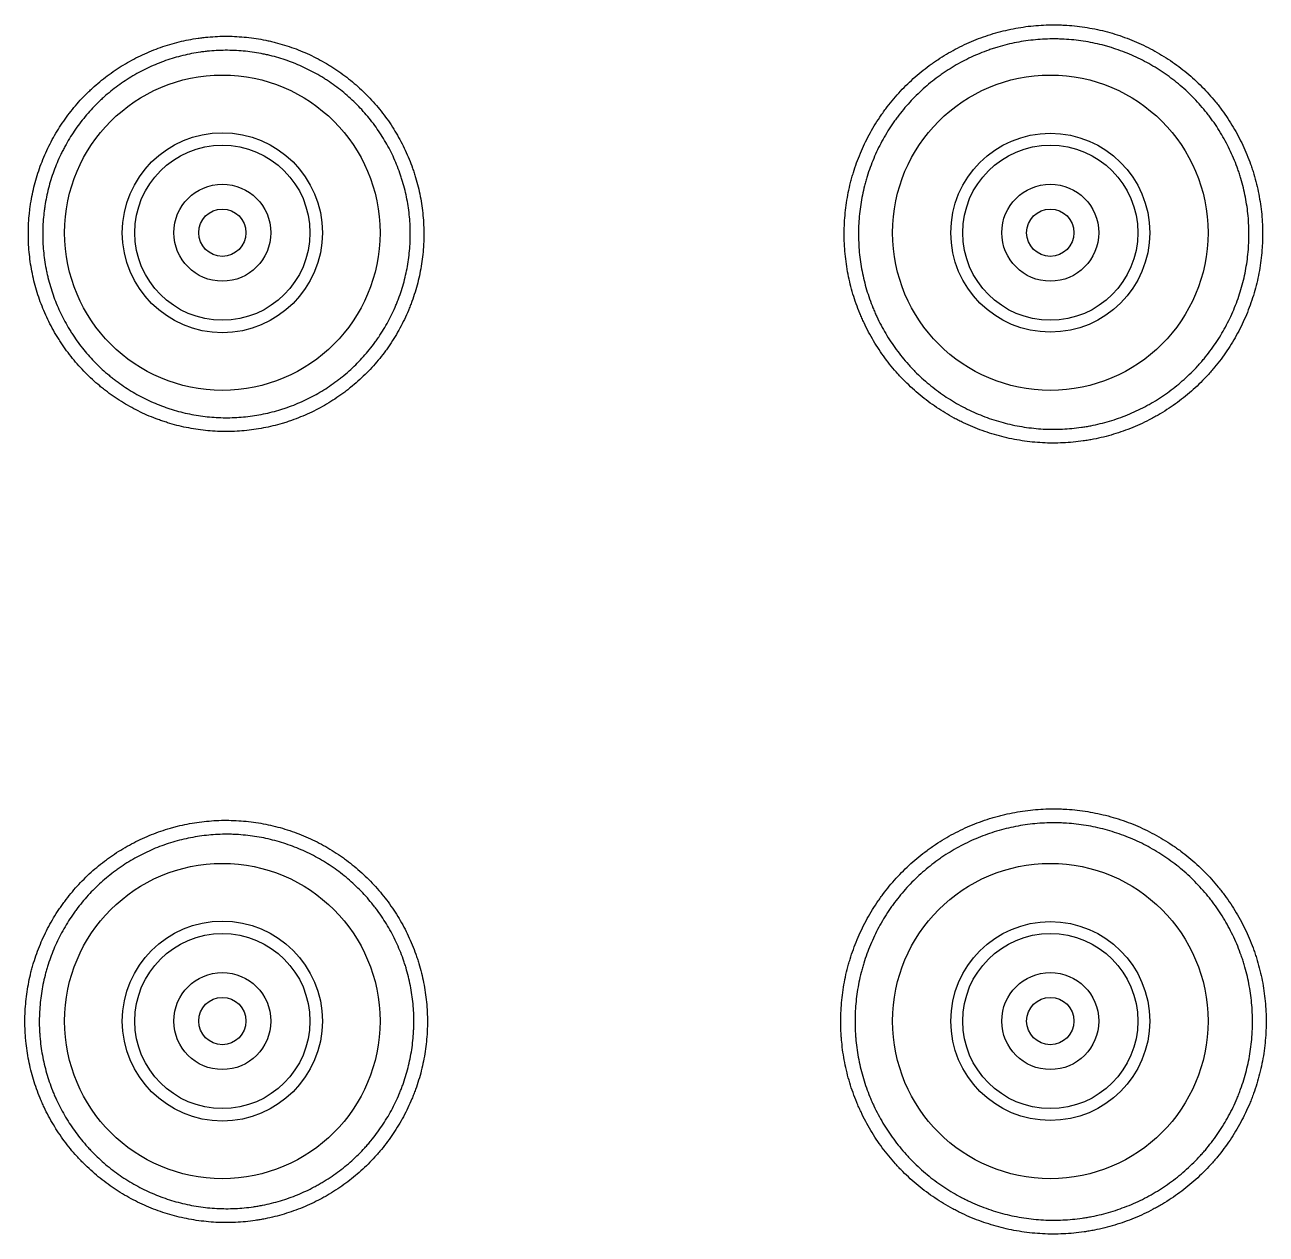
# Model space of a CAD drawing. Extents: x 60870 to 61464, y -29263 to -28843.
# Drawn here: x 60996.91 to 61028.39, y -29104.8 to -29074.12 of the extents above; entities that cross this region are included whole.
import ezdxf

# ---------------------------------------------------------------- set-up
doc = ezdxf.new("R2010")
doc.units = 0
doc.header["$LTSCALE"] = 7
doc.header["$MEASUREMENT"] = 0
doc.layers.add('08_ALL_FEATURES', color=7, linetype='CONTINUOUS')

msp = doc.modelspace()

# ---------------------------------------------------------------- linework, layer by layer
at = {"layer": '08_ALL_FEATURES', "color": 7, "linetype": 'Continuous'}
for centre, radius in [((61001.915, -29079.389), 4), ((61022.915, -29079.389), 4), ((61001.915, -29079.389), 2.537), ((61022.915, -29079.389), 2.523), ((61001.915, -29079.389), 2.221), ((61022.915, -29079.389), 2.221), ((61001.915, -29079.389), 1.23), ((61022.915, -29079.389), 1.23), ((61001.915, -29079.389), 0.6), ((61022.915, -29079.389), 0.6), ((61001.915, -29099.389), 4), ((61022.915, -29099.389), 4), ((61001.915, -29099.389), 2.537), ((61022.915, -29099.389), 2.523), ((61001.915, -29099.389), 2.221), ((61022.915, -29099.389), 2.221), ((61001.915, -29099.389), 1.23), ((61022.915, -29099.389), 1.23), ((61001.915, -29099.389), 0.6), ((61022.915, -29099.389), 0.6)]:
    msp.add_circle(centre, radius, dxfattribs=at)
for points, knots in [([(61022.197, -29084.666), (61022.37, -29084.693), (61022.543, -29084.71), (61022.889, -29084.729), (61023.235, -29084.73), (61023.58, -29084.697), (61023.795, -29084.666), (61023.838, -29084.659), (61023.924, -29084.645), (61023.967, -29084.637), (61024.096, -29084.612), (61024.181, -29084.593), (61024.435, -29084.53), (61024.766, -29084.431), (61025.086, -29084.3), (61025.322, -29084.19), (61025.399, -29084.151), (61025.515, -29084.09), (61025.553, -29084.069), (61025.63, -29084.026), (61025.668, -29084.004), (61025.855, -29083.892), (61026, -29083.796), (61026.279, -29083.591), (61026.547, -29083.373), (61026.793, -29083.129), (61026.94, -29082.968), (61026.969, -29082.935), (61027.027, -29082.869), (61027.055, -29082.836), (61027.139, -29082.735), (61027.193, -29082.666), (61027.348, -29082.457), (61027.542, -29082.17), (61027.706, -29081.866), (61027.818, -29081.631), (61027.854, -29081.552), (61027.921, -29081.391), (61027.953, -29081.309), (61028.042, -29081.063), (61028.093, -29080.897), (61028.179, -29080.561), (61028.213, -29080.392), (61028.265, -29080.05), (61028.283, -29079.877), (61028.294, -29079.659), (61028.296, -29079.615), (61028.299, -29079.528), (61028.301, -29079.397), (61028.298, -29079.266), (61028.286, -29079.007), (61028.253, -29078.662), (61028.187, -29078.323), (61028.125, -29078.069), (61028.102, -29077.985), (61028.065, -29077.86), (61028.052, -29077.818), (61028.024, -29077.735), (61028.01, -29077.693), (61027.938, -29077.488), (61027.806, -29077.167), (61027.644, -29076.862), (61027.468, -29076.564), (61027.372, -29076.419), (61027.242, -29076.243), (61027.216, -29076.208), (61027.162, -29076.139), (61027.081, -29076.036), (61026.996, -29075.937), (61026.822, -29075.744), (61026.579, -29075.499), (61026.312, -29075.278), (61026.103, -29075.121), (61026.032, -29075.071), (61025.887, -29074.973), (61025.813, -29074.926), (61025.59, -29074.791), (61025.284, -29074.626), (61024.964, -29074.492), (61024.718, -29074.403), (61024.636, -29074.375), (61024.468, -29074.324), (61024.384, -29074.3), (61024.13, -29074.236), (61023.789, -29074.167), (61023.443, -29074.132), (61023.224, -29074.12), (61023.18, -29074.118), (61023.093, -29074.116), (61022.962, -29074.114), (61022.832, -29074.117), (61022.572, -29074.129), (61022.228, -29074.162), (61021.888, -29074.229), (61021.635, -29074.291), (61021.551, -29074.314), (61021.383, -29074.365), (61021.3, -29074.392), (61021.054, -29074.479), (61020.734, -29074.611), (61020.428, -29074.773), (61020.205, -29074.906), (61020.131, -29074.952), (61020.023, -29075.024), (61019.987, -29075.049), (61019.915, -29075.099), (61019.879, -29075.124), (61019.703, -29075.254), (61019.569, -29075.364), (61019.311, -29075.596), (61019.066, -29075.84), (61018.845, -29076.107), (61018.715, -29076.282), (61018.689, -29076.317), (61018.639, -29076.388), (61018.614, -29076.424), (61018.541, -29076.533), (61018.494, -29076.607), (61018.359, -29076.83), (61018.195, -29077.135), (61018.062, -29077.454), (61017.973, -29077.699), (61017.946, -29077.781), (61017.908, -29077.906), (61017.895, -29077.948), (61017.872, -29078.032), (61017.86, -29078.075), (61017.807, -29078.286), (61017.772, -29078.457), (61017.721, -29078.799), (61017.703, -29078.971), (61017.685, -29079.316), (61017.685, -29079.49), (61017.697, -29079.751), (61017.703, -29079.839), (61017.719, -29080.013), (61017.73, -29080.099), (61017.767, -29080.357), (61017.834, -29080.696), (61017.933, -29081.028), (61018.02, -29081.273), (61018.051, -29081.354), (61018.101, -29081.476), (61018.118, -29081.516), (61018.153, -29081.596), (61018.172, -29081.636), (61018.264, -29081.833), (61018.427, -29082.14), (61018.618, -29082.428), (61018.823, -29082.706), (61018.933, -29082.841), (61019.079, -29083.003), (61019.109, -29083.036), (61019.169, -29083.099), (61019.26, -29083.193), (61019.354, -29083.283), (61019.547, -29083.458), (61019.813, -29083.678), (61020.1, -29083.872), (61020.324, -29084.007), (61020.399, -29084.05), (61020.515, -29084.112), (61020.554, -29084.133), (61020.632, -29084.172), (61020.671, -29084.191), (61020.867, -29084.285), (61021.187, -29084.419), (61021.517, -29084.52), (61021.853, -29084.606), (61022.023, -29084.64), (61022.197, -29084.666)], [0, 0, 0, 0, 0.015625, 0.015625, 0.03125, 0.046875, 0.046875, 0.050781, 0.050781, 0.054688, 0.054688, 0.0625, 0.0625, 0.078125, 0.09375, 0.09375, 0.101563, 0.101563, 0.105469, 0.105469, 0.109375, 0.109375, 0.125, 0.125, 0.140625, 0.15625, 0.15625, 0.160156, 0.160156, 0.164063, 0.164063, 0.171875, 0.171875, 0.1875, 0.203125, 0.203125, 0.210938, 0.210938, 0.21875, 0.21875, 0.234375, 0.234375, 0.25, 0.25, 0.265625, 0.265625, 0.269531, 0.269531, 0.273438, 0.28125, 0.28125, 0.296875, 0.3125, 0.3125, 0.320312, 0.320312, 0.324219, 0.324219, 0.328125, 0.328125, 0.34375, 0.359375, 0.359375, 0.375, 0.375, 0.378906, 0.378906, 0.382812, 0.390625, 0.390625, 0.40625, 0.421875, 0.421875, 0.429687, 0.429687, 0.4375, 0.4375, 0.453125, 0.46875, 0.46875, 0.476562, 0.476562, 0.484375, 0.484375, 0.5, 0.515625, 0.515625, 0.519531, 0.519531, 0.523437, 0.53125, 0.53125, 0.546875, 0.5625, 0.5625, 0.570312, 0.570312, 0.578125, 0.578125, 0.59375, 0.609375, 0.609375, 0.617187, 0.617187, 0.621094, 0.621094, 0.625, 0.625, 0.640625, 0.640625, 0.65625, 0.671875, 0.671875, 0.675781, 0.675781, 0.679687, 0.679687, 0.6875, 0.6875, 0.703125, 0.71875, 0.71875, 0.726562, 0.726562, 0.730469, 0.730469, 0.734375, 0.734375, 0.75, 0.75, 0.765625, 0.765625, 0.78125, 0.78125, 0.789062, 0.789062, 0.796875, 0.796875, 0.8125, 0.828125, 0.828125, 0.835937, 0.835937, 0.839844, 0.839844, 0.84375, 0.84375, 0.859375, 0.875, 0.875, 0.890625, 0.890625, 0.894531, 0.894531, 0.898437, 0.90625, 0.90625, 0.921875, 0.9375, 0.9375, 0.945312, 0.945312, 0.949219, 0.949219, 0.953125, 0.953125, 0.96875, 0.984375, 0.984375, 1, 1, 1, 1]), ([(60997.489, -29077.247), (60997.417, -29077.396), (60997.354, -29077.548), (60997.241, -29077.856), (60997.145, -29078.168), (60997.078, -29078.49), (60997.047, -29078.693), (60997.041, -29078.734), (60997.031, -29078.816), (60997.026, -29078.857), (60997.013, -29078.981), (60997.006, -29079.063), (60996.993, -29079.309), (60996.991, -29079.636), (60997.021, -29079.961), (60997.056, -29080.205), (60997.069, -29080.286), (60997.101, -29080.448), (60997.118, -29080.529), (60997.177, -29080.77), (60997.224, -29080.927), (60997.332, -29081.235), (60997.394, -29081.386), (60997.532, -29081.683), (60997.608, -29081.828), (60997.714, -29082.006), (60997.735, -29082.041), (60997.779, -29082.111), (60997.846, -29082.216), (60997.916, -29082.317), (60998.062, -29082.515), (60998.268, -29082.769), (60998.497, -29083.002), (60998.679, -29083.168), (60998.741, -29083.223), (60998.836, -29083.302), (60998.868, -29083.328), (60998.933, -29083.379), (60998.966, -29083.404), (60999.131, -29083.528), (60999.402, -29083.711), (60999.689, -29083.867), (60999.984, -29084.009), (61000.135, -29084.073), (61000.33, -29084.144), (61000.369, -29084.158), (61000.447, -29084.184), (61000.565, -29084.222), (61000.683, -29084.256), (61000.921, -29084.317), (61001.241, -29084.382), (61001.567, -29084.417), (61001.813, -29084.431), (61001.895, -29084.433), (61002.061, -29084.434), (61002.143, -29084.433), (61002.39, -29084.422), (61002.716, -29084.392), (61003.037, -29084.33), (61003.275, -29084.272), (61003.355, -29084.251), (61003.473, -29084.216), (61003.512, -29084.204), (61003.591, -29084.179), (61003.63, -29084.165), (61003.825, -29084.097), (61003.978, -29084.035), (61004.274, -29083.897), (61004.563, -29083.745), (61004.837, -29083.565), (61005.004, -29083.443), (61005.037, -29083.419), (61005.102, -29083.368), (61005.135, -29083.342), (61005.231, -29083.264), (61005.294, -29083.211), (61005.478, -29083.047), (61005.711, -29082.816), (61005.921, -29082.564), (61006.044, -29082.4), (61006.069, -29082.366), (61006.117, -29082.299), (61006.14, -29082.265), (61006.21, -29082.162), (61006.255, -29082.093), (61006.383, -29081.881), (61006.461, -29081.737), (61006.568, -29081.514), (61006.619, -29081.402), (61006.665, -29081.287), (61006.695, -29081.21), (61006.71, -29081.171), (61006.781, -29080.977), (61006.829, -29080.82), (61006.91, -29080.503), (61006.975, -29080.183), (61007.009, -29079.857), (61007.021, -29079.651), (61007.022, -29079.61), (61007.025, -29079.527), (61007.026, -29079.486), (61007.026, -29079.362), (61007.024, -29079.279), (61007.014, -29079.033), (61006.983, -29078.707), (61006.921, -29078.386), (61006.862, -29078.148), (61006.841, -29078.068), (61006.806, -29077.95), (61006.793, -29077.91), (61006.768, -29077.832), (61006.754, -29077.792), (61006.686, -29077.598), (61006.624, -29077.446), (61006.485, -29077.149), (61006.409, -29077.005), (61006.242, -29076.724), (61006.152, -29076.587), (61006.006, -29076.387), (61005.955, -29076.322), (61005.851, -29076.194), (61005.798, -29076.131), (61005.633, -29075.948), (61005.403, -29075.716), (61005.152, -29075.507), (61004.955, -29075.359), (61004.888, -29075.311), (61004.785, -29075.242), (61004.75, -29075.219), (61004.681, -29075.175), (61004.646, -29075.153), (61004.469, -29075.046), (61004.181, -29074.89), (61003.88, -29074.763), (61003.573, -29074.651), (61003.416, -29074.603), (61003.216, -29074.551), (61003.175, -29074.542), (61003.095, -29074.523), (61002.974, -29074.497), (61002.853, -29074.475), (61002.61, -29074.438), (61002.285, -29074.404), (61001.958, -29074.402), (61001.711, -29074.413), (61001.629, -29074.418), (61001.505, -29074.43), (61001.464, -29074.434), (61001.382, -29074.444), (61001.341, -29074.449), (61001.138, -29074.478), (61000.816, -29074.54), (61000.503, -29074.633), (61000.194, -29074.742), (61000.042, -29074.803), (60999.741, -29074.943), (60999.596, -29075.02), (60999.314, -29075.187), (60999.042, -29075.367), (60998.787, -29075.573), (60998.634, -29075.71), (60998.603, -29075.738), (60998.543, -29075.795), (60998.513, -29075.823), (60998.425, -29075.911), (60998.368, -29075.97), (60998.201, -29076.152), (60997.992, -29076.403), (60997.809, -29076.674), (60997.639, -29076.953), (60997.561, -29077.098), (60997.489, -29077.247)], [0, 0, 0, 0, 0.015625, 0.015625, 0.03125, 0.046875, 0.046875, 0.050781, 0.050781, 0.054688, 0.054688, 0.0625, 0.0625, 0.078125, 0.09375, 0.09375, 0.101563, 0.101563, 0.109375, 0.109375, 0.125, 0.125, 0.140625, 0.140625, 0.15625, 0.15625, 0.160156, 0.160156, 0.164063, 0.171875, 0.171875, 0.1875, 0.203125, 0.203125, 0.210938, 0.210938, 0.214844, 0.214844, 0.21875, 0.21875, 0.234375, 0.25, 0.25, 0.265625, 0.265625, 0.269531, 0.269531, 0.273438, 0.28125, 0.28125, 0.296875, 0.3125, 0.3125, 0.320313, 0.320313, 0.328125, 0.328125, 0.34375, 0.359375, 0.359375, 0.367188, 0.367188, 0.371094, 0.371094, 0.375, 0.375, 0.390625, 0.390625, 0.40625, 0.421875, 0.421875, 0.425781, 0.425781, 0.429688, 0.429688, 0.4375, 0.4375, 0.453125, 0.46875, 0.46875, 0.472656, 0.472656, 0.476563, 0.476563, 0.484375, 0.484375, 0.5, 0.5, 0.507813, 0.511719, 0.511719, 0.515625, 0.515625, 0.53125, 0.53125, 0.546875, 0.5625, 0.5625, 0.566406, 0.566406, 0.570313, 0.570313, 0.578125, 0.578125, 0.59375, 0.609375, 0.609375, 0.617188, 0.617188, 0.621094, 0.621094, 0.625, 0.625, 0.640625, 0.640625, 0.65625, 0.65625, 0.671875, 0.671875, 0.679688, 0.679688, 0.6875, 0.6875, 0.703125, 0.71875, 0.71875, 0.726563, 0.726563, 0.730469, 0.730469, 0.734375, 0.734375, 0.75, 0.765625, 0.765625, 0.78125, 0.78125, 0.785156, 0.785156, 0.789063, 0.796875, 0.796875, 0.8125, 0.828125, 0.828125, 0.835938, 0.835938, 0.839844, 0.839844, 0.84375, 0.84375, 0.859375, 0.875, 0.875, 0.890625, 0.890625, 0.90625, 0.90625, 0.921875, 0.9375, 0.9375, 0.941406, 0.941406, 0.945313, 0.945313, 0.953125, 0.953125, 0.96875, 0.984375, 0.984375, 1, 1, 1, 1]), ([(61022.252, -29084.319), (61022.09, -29084.294), (61021.931, -29084.262), (61021.617, -29084.181), (61021.463, -29084.134), (61021.159, -29084.023), (61021.009, -29083.96), (61020.788, -29083.854), (61020.715, -29083.817), (61020.571, -29083.739), (61020.501, -29083.699), (61020.293, -29083.572), (61020.025, -29083.391), (61019.777, -29083.185), (61019.598, -29083.022), (61019.51, -29082.937), (61019.425, -29082.849), (61019.369, -29082.79), (61019.342, -29082.76), (61019.205, -29082.608), (61019.103, -29082.482), (61018.912, -29082.222), (61018.735, -29081.953), (61018.583, -29081.667), (61018.497, -29081.482), (61018.48, -29081.445), (61018.448, -29081.37), (61018.432, -29081.333), (61018.386, -29081.219), (61018.357, -29081.143), (61018.276, -29080.914), (61018.184, -29080.605), (61018.123, -29080.288), (61018.088, -29080.047), (61018.078, -29079.967), (61018.063, -29079.804), (61018.058, -29079.723), (61018.047, -29079.479), (61018.048, -29079.317), (61018.065, -29078.994), (61018.082, -29078.834), (61018.131, -29078.515), (61018.163, -29078.356), (61018.214, -29078.158), (61018.224, -29078.119), (61018.246, -29078.04), (61018.281, -29077.923), (61018.32, -29077.808), (61018.403, -29077.58), (61018.528, -29077.282), (61018.681, -29076.998), (61018.807, -29076.79), (61018.851, -29076.721), (61018.92, -29076.62), (61018.943, -29076.586), (61018.99, -29076.52), (61019.014, -29076.487), (61019.136, -29076.324), (61019.343, -29076.075), (61019.572, -29075.848), (61019.812, -29075.632), (61019.938, -29075.53), (61020.103, -29075.409), (61020.136, -29075.385), (61020.203, -29075.339), (61020.304, -29075.27), (61020.407, -29075.206), (61020.616, -29075.082), (61020.901, -29074.931), (61021.2, -29074.809), (61021.391, -29074.741), (61021.43, -29074.728), (61021.507, -29074.703), (61021.546, -29074.691), (61021.664, -29074.656), (61021.743, -29074.635), (61021.979, -29074.577), (61022.296, -29074.515), (61022.617, -29074.485), (61022.86, -29074.474), (61022.941, -29074.472), (61023.063, -29074.473), (61023.103, -29074.474), (61023.185, -29074.476), (61023.226, -29074.478), (61023.43, -29074.489), (61023.753, -29074.522), (61024.071, -29074.587), (61024.268, -29074.637), (61024.308, -29074.648), (61024.386, -29074.67), (61024.425, -29074.682), (61024.542, -29074.718), (61024.62, -29074.744), (61024.849, -29074.827), (61025.147, -29074.953), (61025.432, -29075.107), (61025.64, -29075.234), (61025.709, -29075.278), (61025.844, -29075.369), (61025.911, -29075.417), (61026.105, -29075.563), (61026.354, -29075.769), (61026.581, -29075.999), (61026.742, -29076.179), (61026.821, -29076.272), (61026.897, -29076.367), (61026.947, -29076.432), (61026.972, -29076.465), (61027.092, -29076.629), (61027.181, -29076.765), (61027.346, -29077.043), (61027.496, -29077.328), (61027.619, -29077.628), (61027.686, -29077.819), (61027.699, -29077.858), (61027.724, -29077.936), (61027.737, -29077.975), (61027.772, -29078.092), (61027.793, -29078.17), (61027.85, -29078.407), (61027.912, -29078.724), (61027.942, -29079.045), (61027.952, -29079.288), (61027.954, -29079.369), (61027.953, -29079.491), (61027.953, -29079.532), (61027.95, -29079.613), (61027.948, -29079.654), (61027.937, -29079.858), (61027.921, -29080.019), (61027.871, -29080.338), (61027.839, -29080.496), (61027.759, -29080.809), (61027.711, -29080.963), (61027.628, -29081.193), (61027.598, -29081.269), (61027.535, -29081.419), (61027.501, -29081.493), (61027.396, -29081.712), (61027.243, -29081.996), (61027.062, -29082.264), (61026.916, -29082.458), (61026.866, -29082.522), (61026.788, -29082.616), (61026.761, -29082.648), (61026.708, -29082.709), (61026.681, -29082.739), (61026.543, -29082.889), (61026.313, -29083.117), (61026.063, -29083.32), (61025.802, -29083.511), (61025.667, -29083.601), (61025.491, -29083.705), (61025.456, -29083.725), (61025.385, -29083.765), (61025.277, -29083.824), (61025.169, -29083.878), (61024.949, -29083.98), (61024.65, -29084.102), (61024.34, -29084.194), (61024.104, -29084.252), (61024.025, -29084.27), (61023.904, -29084.293), (61023.864, -29084.301), (61023.784, -29084.314), (61023.743, -29084.32), (61023.542, -29084.349), (61023.22, -29084.379), (61022.898, -29084.378), (61022.575, -29084.36), (61022.414, -29084.344), (61022.252, -29084.319)], [0, 0, 0, 0, 0.015625, 0.015625, 0.03125, 0.03125, 0.046875, 0.046875, 0.054688, 0.054688, 0.0625, 0.0625, 0.078125, 0.09375, 0.09375, 0.101563, 0.105469, 0.105469, 0.109375, 0.109375, 0.125, 0.125, 0.140625, 0.15625, 0.15625, 0.160156, 0.160156, 0.164062, 0.164062, 0.171875, 0.171875, 0.1875, 0.203125, 0.203125, 0.210937, 0.210937, 0.21875, 0.21875, 0.234375, 0.234375, 0.25, 0.25, 0.265625, 0.265625, 0.269531, 0.269531, 0.273437, 0.28125, 0.28125, 0.296875, 0.3125, 0.3125, 0.320312, 0.320312, 0.324219, 0.324219, 0.328125, 0.328125, 0.34375, 0.359375, 0.359375, 0.375, 0.375, 0.378906, 0.378906, 0.382812, 0.390625, 0.390625, 0.40625, 0.421875, 0.421875, 0.425781, 0.425781, 0.429687, 0.429687, 0.4375, 0.4375, 0.453125, 0.46875, 0.46875, 0.476562, 0.476562, 0.480469, 0.480469, 0.484375, 0.484375, 0.5, 0.515625, 0.515625, 0.519531, 0.519531, 0.523437, 0.523437, 0.53125, 0.53125, 0.546875, 0.5625, 0.5625, 0.570313, 0.570313, 0.578125, 0.578125, 0.59375, 0.609375, 0.609375, 0.617188, 0.621094, 0.621094, 0.625, 0.625, 0.640625, 0.640625, 0.65625, 0.671875, 0.671875, 0.675781, 0.675781, 0.679688, 0.679688, 0.6875, 0.6875, 0.703125, 0.71875, 0.71875, 0.726563, 0.726563, 0.730469, 0.730469, 0.734375, 0.734375, 0.75, 0.75, 0.765625, 0.765625, 0.78125, 0.78125, 0.789063, 0.789063, 0.796875, 0.796875, 0.8125, 0.828125, 0.828125, 0.835938, 0.835938, 0.839844, 0.839844, 0.84375, 0.84375, 0.859375, 0.875, 0.875, 0.890625, 0.890625, 0.894531, 0.894531, 0.898438, 0.90625, 0.90625, 0.921875, 0.9375, 0.9375, 0.945313, 0.945313, 0.949219, 0.949219, 0.953125, 0.953125, 0.96875, 0.984375, 0.984375, 1, 1, 1, 1]), ([(60997.818, -29077.405), (60997.835, -29077.37), (60997.852, -29077.335), (60997.887, -29077.267), (60997.941, -29077.165), (60997.998, -29077.066), (60998.116, -29076.871), (60998.287, -29076.619), (60998.481, -29076.385), (60998.636, -29076.216), (60998.689, -29076.161), (60998.771, -29076.08), (60998.799, -29076.053), (60998.855, -29076.001), (60998.883, -29075.975), (60999.025, -29075.847), (60999.262, -29075.656), (60999.515, -29075.489), (60999.712, -29075.372), (60999.778, -29075.335), (60999.914, -29075.264), (60999.982, -29075.23), (61000.192, -29075.132), (61000.333, -29075.075), (61000.62, -29074.974), (61000.911, -29074.888), (61001.21, -29074.83), (61001.4, -29074.803), (61001.438, -29074.798), (61001.514, -29074.789), (61001.552, -29074.785), (61001.667, -29074.775), (61001.743, -29074.769), (61001.972, -29074.76), (61002.276, -29074.761), (61002.578, -29074.793), (61002.804, -29074.828), (61002.879, -29074.841), (61002.992, -29074.864), (61003.029, -29074.872), (61003.104, -29074.889), (61003.141, -29074.898), (61003.327, -29074.946), (61003.473, -29074.991), (61003.759, -29075.095), (61004.039, -29075.213), (61004.307, -29075.358), (61004.47, -29075.457), (61004.503, -29075.478), (61004.568, -29075.519), (61004.6, -29075.54), (61004.695, -29075.605), (61004.757, -29075.649), (61004.94, -29075.786), (61005.174, -29075.981), (61005.388, -29076.196), (61005.541, -29076.367), (61005.59, -29076.425), (61005.687, -29076.544), (61005.734, -29076.605), (61005.87, -29076.79), (61005.954, -29076.917), (61006.109, -29077.179), (61006.18, -29077.313), (61006.309, -29077.588), (61006.366, -29077.73), (61006.43, -29077.911), (61006.442, -29077.947), (61006.466, -29078.02), (61006.5, -29078.13), (61006.53, -29078.241), (61006.585, -29078.463), (61006.642, -29078.761), (61006.671, -29079.064), (61006.681, -29079.292), (61006.682, -29079.369), (61006.682, -29079.484), (61006.681, -29079.523), (61006.679, -29079.599), (61006.677, -29079.638), (61006.667, -29079.829), (61006.635, -29080.132), (61006.575, -29080.429), (61006.499, -29080.724), (61006.455, -29080.87), (61006.389, -29081.051), (61006.375, -29081.087), (61006.347, -29081.158), (61006.304, -29081.265), (61006.257, -29081.369), (61006.158, -29081.576), (61006.085, -29081.711), (61005.966, -29081.907), (61005.924, -29081.972), (61005.859, -29082.067), (61005.837, -29082.099), (61005.793, -29082.161), (61005.68, -29082.316), (61005.46, -29082.58), (61005.244, -29082.794), (61005.073, -29082.946), (61005.014, -29082.996), (61004.925, -29083.069), (61004.895, -29083.092), (61004.834, -29083.139), (61004.803, -29083.162), (61004.649, -29083.275), (61004.394, -29083.443), (61004.125, -29083.584), (61003.85, -29083.712), (61003.708, -29083.77), (61003.527, -29083.833), (61003.49, -29083.846), (61003.417, -29083.869), (61003.308, -29083.903), (61003.197, -29083.933), (61002.975, -29083.987), (61002.677, -29084.044), (61002.374, -29084.072), (61002.145, -29084.082), (61002.069, -29084.083), (61001.915, -29084.082), (61001.838, -29084.08), (61001.609, -29084.067), (61001.306, -29084.035), (61001.009, -29083.974), (61000.788, -29083.918), (61000.715, -29083.897), (61000.605, -29083.863), (61000.569, -29083.851), (61000.496, -29083.827), (61000.46, -29083.814), (61000.279, -29083.748), (61000.138, -29083.689), (60999.864, -29083.557), (60999.597, -29083.412), (60999.345, -29083.242), (60999.192, -29083.127), (60999.162, -29083.103), (60999.101, -29083.056), (60999.072, -29083.032), (60998.983, -29082.958), (60998.925, -29082.908), (60998.756, -29082.753), (60998.543, -29082.536), (60998.351, -29082.301), (60998.216, -29082.116), (60998.151, -29082.022), (60998.089, -29081.926), (60998.048, -29081.86), (60998.028, -29081.828), (60997.93, -29081.662), (60997.859, -29081.527), (60997.731, -29081.252), (60997.673, -29081.111), (60997.573, -29080.825), (60997.529, -29080.679), (60997.484, -29080.492), (60997.475, -29080.455), (60997.458, -29080.38), (60997.451, -29080.342), (60997.429, -29080.229), (60997.416, -29080.154), (60997.384, -29079.927), (60997.356, -29079.625), (60997.358, -29079.321), (60997.37, -29079.092), (60997.376, -29079.016), (60997.388, -29078.902), (60997.392, -29078.863), (60997.402, -29078.787), (60997.408, -29078.749), (60997.437, -29078.56), (60997.498, -29078.261), (60997.588, -29077.971), (60997.692, -29077.684), (60997.752, -29077.543), (60997.818, -29077.405)], [0, 0, 0, 0, 0.003906, 0.003906, 0.007813, 0.015625, 0.015625, 0.03125, 0.046875, 0.046875, 0.054687, 0.054687, 0.058594, 0.058594, 0.0625, 0.0625, 0.078125, 0.09375, 0.09375, 0.101562, 0.101562, 0.109375, 0.109375, 0.125, 0.125, 0.140625, 0.15625, 0.15625, 0.160156, 0.160156, 0.164062, 0.164062, 0.171875, 0.171875, 0.1875, 0.203125, 0.203125, 0.210937, 0.210937, 0.214844, 0.214844, 0.21875, 0.21875, 0.234375, 0.234375, 0.25, 0.265625, 0.265625, 0.269531, 0.269531, 0.273438, 0.273438, 0.28125, 0.28125, 0.296875, 0.3125, 0.3125, 0.320313, 0.320313, 0.328125, 0.328125, 0.34375, 0.34375, 0.359375, 0.359375, 0.375, 0.375, 0.378906, 0.378906, 0.382813, 0.390625, 0.390625, 0.40625, 0.421875, 0.421875, 0.429688, 0.429688, 0.433594, 0.433594, 0.4375, 0.4375, 0.453125, 0.46875, 0.46875, 0.484375, 0.484375, 0.488281, 0.488281, 0.492188, 0.5, 0.5, 0.515625, 0.515625, 0.523438, 0.523438, 0.527344, 0.527344, 0.53125, 0.546875, 0.5625, 0.5625, 0.570313, 0.570313, 0.574219, 0.574219, 0.578125, 0.578125, 0.59375, 0.609375, 0.609375, 0.625, 0.625, 0.628906, 0.628906, 0.632813, 0.640625, 0.640625, 0.65625, 0.671875, 0.671875, 0.679688, 0.679688, 0.6875, 0.6875, 0.703125, 0.71875, 0.71875, 0.726563, 0.726563, 0.730469, 0.730469, 0.734375, 0.734375, 0.75, 0.75, 0.765625, 0.78125, 0.78125, 0.785156, 0.785156, 0.789063, 0.789063, 0.796875, 0.796875, 0.8125, 0.828125, 0.828125, 0.835938, 0.839844, 0.839844, 0.84375, 0.84375, 0.859375, 0.859375, 0.875, 0.875, 0.890625, 0.890625, 0.894531, 0.894531, 0.898438, 0.898438, 0.90625, 0.90625, 0.921875, 0.9375, 0.9375, 0.945313, 0.945313, 0.949219, 0.949219, 0.953125, 0.953125, 0.96875, 0.984375, 0.984375, 1, 1, 1, 1]), ([(61022.19, -29104.733), (61022.366, -29104.76), (61022.542, -29104.777), (61022.894, -29104.796), (61023.245, -29104.796), (61023.596, -29104.763), (61023.815, -29104.731), (61023.859, -29104.724), (61023.946, -29104.709), (61023.99, -29104.701), (61024.121, -29104.675), (61024.208, -29104.656), (61024.465, -29104.592), (61024.802, -29104.491), (61025.127, -29104.358), (61025.367, -29104.245), (61025.446, -29104.206), (61025.563, -29104.143), (61025.602, -29104.122), (61025.68, -29104.078), (61025.718, -29104.056), (61025.909, -29103.942), (61026.056, -29103.845), (61026.339, -29103.636), (61026.611, -29103.414), (61026.862, -29103.165), (61027.011, -29103.001), (61027.041, -29102.968), (61027.099, -29102.901), (61027.128, -29102.867), (61027.213, -29102.764), (61027.267, -29102.694), (61027.425, -29102.482), (61027.622, -29102.19), (61027.788, -29101.881), (61027.902, -29101.642), (61027.939, -29101.561), (61027.99, -29101.438), (61028.007, -29101.397), (61028.039, -29101.314), (61028.054, -29101.272), (61028.13, -29101.063), (61028.181, -29100.895), (61028.268, -29100.554), (61028.302, -29100.382), (61028.355, -29100.034), (61028.373, -29099.858), (61028.385, -29099.636), (61028.386, -29099.592), (61028.389, -29099.503), (61028.391, -29099.369), (61028.388, -29099.237), (61028.376, -29098.973), (61028.342, -29098.623), (61028.275, -29098.277), (61028.211, -29098.02), (61028.188, -29097.935), (61028.149, -29097.807), (61028.136, -29097.764), (61028.108, -29097.68), (61028.094, -29097.638), (61028.02, -29097.429), (61027.886, -29097.103), (61027.721, -29096.793), (61027.541, -29096.49), (61027.443, -29096.343), (61027.311, -29096.164), (61027.284, -29096.128), (61027.23, -29096.058), (61027.147, -29095.954), (61027.061, -29095.853), (61026.884, -29095.657), (61026.636, -29095.408), (61026.365, -29095.184), (61026.188, -29095.051), (61026.152, -29095.025), (61026.079, -29094.974), (61026.043, -29094.949), (61025.932, -29094.874), (61025.857, -29094.826), (61025.63, -29094.689), (61025.319, -29094.522), (61024.994, -29094.386), (61024.744, -29094.296), (61024.659, -29094.268), (61024.489, -29094.216), (61024.404, -29094.192), (61024.146, -29094.126), (61023.799, -29094.057), (61023.446, -29094.021), (61023.224, -29094.01), (61023.179, -29094.008), (61023.091, -29094.006), (61022.958, -29094.004), (61022.825, -29094.007), (61022.562, -29094.02), (61022.212, -29094.054), (61021.866, -29094.121), (61021.652, -29094.175), (61021.609, -29094.186), (61021.523, -29094.21), (61021.48, -29094.222), (61021.352, -29094.26), (61021.268, -29094.288), (61021.018, -29094.377), (61020.693, -29094.511), (61020.382, -29094.676), (61020.155, -29094.812), (61020.081, -29094.859), (61019.97, -29094.932), (61019.933, -29094.957), (61019.861, -29095.008), (61019.825, -29095.034), (61019.646, -29095.167), (61019.509, -29095.278), (61019.248, -29095.514), (61018.999, -29095.762), (61018.774, -29096.034), (61018.642, -29096.212), (61018.616, -29096.248), (61018.565, -29096.321), (61018.539, -29096.357), (61018.465, -29096.468), (61018.417, -29096.543), (61018.281, -29096.77), (61018.115, -29097.08), (61017.979, -29097.404), (61017.889, -29097.653), (61017.862, -29097.737), (61017.823, -29097.864), (61017.81, -29097.907), (61017.786, -29097.993), (61017.775, -29098.036), (61017.72, -29098.251), (61017.686, -29098.424), (61017.634, -29098.772), (61017.616, -29098.947), (61017.598, -29099.298), (61017.597, -29099.475), (61017.608, -29099.696), (61017.61, -29099.741), (61017.617, -29099.83), (61017.628, -29099.962), (61017.644, -29100.094), (61017.682, -29100.356), (61017.75, -29100.701), (61017.852, -29101.038), (61017.94, -29101.287), (61017.972, -29101.37), (61018.023, -29101.493), (61018.04, -29101.534), (61018.076, -29101.616), (61018.095, -29101.656), (61018.189, -29101.857), (61018.355, -29102.168), (61018.549, -29102.46), (61018.758, -29102.744), (61018.87, -29102.881), (61019.019, -29103.046), (61019.049, -29103.078), (61019.11, -29103.143), (61019.203, -29103.238), (61019.299, -29103.33), (61019.494, -29103.508), (61019.766, -29103.731), (61020.058, -29103.928), (61020.285, -29104.065), (61020.362, -29104.108), (61020.48, -29104.172), (61020.519, -29104.192), (61020.598, -29104.232), (61020.638, -29104.252), (61020.838, -29104.347), (61021.163, -29104.482), (61021.499, -29104.585), (61021.84, -29104.672), (61022.014, -29104.707), (61022.19, -29104.733)], [0, 0, 0, 0, 0.015625, 0.015625, 0.03125, 0.046875, 0.046875, 0.050781, 0.050781, 0.054688, 0.054688, 0.0625, 0.0625, 0.078125, 0.09375, 0.09375, 0.101563, 0.101563, 0.105469, 0.105469, 0.109375, 0.109375, 0.125, 0.125, 0.140625, 0.15625, 0.15625, 0.160156, 0.160156, 0.164063, 0.164063, 0.171875, 0.171875, 0.1875, 0.203125, 0.203125, 0.210938, 0.210938, 0.214844, 0.214844, 0.21875, 0.21875, 0.234375, 0.234375, 0.25, 0.25, 0.265625, 0.265625, 0.269531, 0.269531, 0.273438, 0.28125, 0.28125, 0.296875, 0.3125, 0.3125, 0.320313, 0.320313, 0.324219, 0.324219, 0.328125, 0.328125, 0.34375, 0.359375, 0.359375, 0.375, 0.375, 0.378906, 0.378906, 0.382813, 0.390625, 0.390625, 0.40625, 0.421875, 0.421875, 0.425781, 0.425781, 0.429688, 0.429688, 0.4375, 0.4375, 0.453125, 0.46875, 0.46875, 0.476563, 0.476563, 0.484375, 0.484375, 0.5, 0.515625, 0.515625, 0.519531, 0.519531, 0.523438, 0.53125, 0.53125, 0.546875, 0.5625, 0.5625, 0.566406, 0.566406, 0.570313, 0.570313, 0.578125, 0.578125, 0.59375, 0.609375, 0.609375, 0.617188, 0.617188, 0.621094, 0.621094, 0.625, 0.625, 0.640625, 0.640625, 0.65625, 0.671875, 0.671875, 0.675781, 0.675781, 0.679688, 0.679688, 0.6875, 0.6875, 0.703125, 0.71875, 0.71875, 0.726563, 0.726563, 0.730469, 0.730469, 0.734375, 0.734375, 0.75, 0.75, 0.765625, 0.765625, 0.78125, 0.78125, 0.785156, 0.785156, 0.789063, 0.796875, 0.796875, 0.8125, 0.828125, 0.828125, 0.835938, 0.835938, 0.839844, 0.839844, 0.84375, 0.84375, 0.859375, 0.875, 0.875, 0.890625, 0.890625, 0.894531, 0.894531, 0.898438, 0.90625, 0.90625, 0.921875, 0.9375, 0.9375, 0.945313, 0.945313, 0.949219, 0.949219, 0.953125, 0.953125, 0.96875, 0.984375, 0.984375, 1, 1, 1, 1]), ([(61001.254, -29104.445), (61001.421, -29104.47), (61001.587, -29104.487), (61001.92, -29104.504), (61002.253, -29104.504), (61002.585, -29104.473), (61002.792, -29104.442), (61002.833, -29104.436), (61002.916, -29104.421), (61002.958, -29104.414), (61003.082, -29104.389), (61003.163, -29104.371), (61003.407, -29104.311), (61003.725, -29104.215), (61004.033, -29104.088), (61004.259, -29103.982), (61004.334, -29103.944), (61004.445, -29103.885), (61004.482, -29103.865), (61004.555, -29103.824), (61004.592, -29103.802), (61004.772, -29103.695), (61004.911, -29103.602), (61005.179, -29103.404), (61005.437, -29103.194), (61005.673, -29102.959), (61005.815, -29102.804), (61005.842, -29102.772), (61005.898, -29102.708), (61005.925, -29102.676), (61006.005, -29102.579), (61006.057, -29102.513), (61006.206, -29102.312), (61006.392, -29102.036), (61006.549, -29101.743), (61006.657, -29101.517), (61006.691, -29101.44), (61006.739, -29101.324), (61006.755, -29101.285), (61006.786, -29101.206), (61006.8, -29101.167), (61006.872, -29100.969), (61006.92, -29100.81), (61007.002, -29100.487), (61007.034, -29100.324), (61007.084, -29099.995), (61007.101, -29099.829), (61007.112, -29099.619), (61007.113, -29099.577), (61007.116, -29099.493), (61007.117, -29099.367), (61007.115, -29099.241), (61007.103, -29098.991), (61007.071, -29098.66), (61007.007, -29098.333), (61006.946, -29098.09), (61006.924, -29098.009), (61006.888, -29097.888), (61006.875, -29097.848), (61006.849, -29097.768), (61006.835, -29097.728), (61006.765, -29097.531), (61006.638, -29097.223), (61006.482, -29096.929), (61006.311, -29096.643), (61006.219, -29096.504), (61006.069, -29096.3), (61006.017, -29096.234), (61005.911, -29096.104), (61005.857, -29096.041), (61005.689, -29095.856), (61005.455, -29095.62), (61005.197, -29095.408), (61005.03, -29095.283), (61004.996, -29095.258), (61004.927, -29095.21), (61004.892, -29095.186), (61004.788, -29095.115), (61004.717, -29095.07), (61004.502, -29094.941), (61004.208, -29094.783), (61003.899, -29094.654), (61003.663, -29094.569), (61003.583, -29094.543), (61003.422, -29094.493), (61003.341, -29094.471), (61003.097, -29094.409), (61002.769, -29094.344), (61002.435, -29094.31), (61002.183, -29094.298), (61002.099, -29094.296), (61001.931, -29094.295), (61001.848, -29094.297), (61001.598, -29094.31), (61001.268, -29094.342), (61000.941, -29094.406), (61000.738, -29094.457), (61000.697, -29094.468), (61000.616, -29094.49), (61000.576, -29094.502), (61000.455, -29094.538), (61000.375, -29094.564), (61000.139, -29094.649), (60999.831, -29094.776), (60999.537, -29094.932), (60999.323, -29095.06), (60999.252, -29095.105), (60999.147, -29095.175), (60999.113, -29095.198), (60999.044, -29095.247), (60999.01, -29095.271), (60998.84, -29095.396), (60998.711, -29095.502), (60998.464, -29095.726), (60998.229, -29095.961), (60998.017, -29096.218), (60997.892, -29096.386), (60997.867, -29096.42), (60997.818, -29096.489), (60997.794, -29096.524), (60997.724, -29096.629), (60997.679, -29096.699), (60997.55, -29096.914), (60997.393, -29097.208), (60997.265, -29097.515), (60997.18, -29097.75), (60997.154, -29097.83), (60997.117, -29097.95), (60997.106, -29097.991), (60997.083, -29098.072), (60997.072, -29098.112), (60997.021, -29098.316), (60996.988, -29098.48), (60996.939, -29098.809), (60996.923, -29098.974), (60996.906, -29099.307), (60996.905, -29099.474), (60996.915, -29099.684), (60996.918, -29099.726), (60996.924, -29099.81), (60996.935, -29099.935), (60996.95, -29100.06), (60996.986, -29100.307), (60997.051, -29100.634), (60997.147, -29100.953), (60997.231, -29101.189), (60997.261, -29101.267), (60997.309, -29101.384), (60997.326, -29101.422), (60997.36, -29101.499), (60997.377, -29101.538), (60997.467, -29101.727), (60997.624, -29102.021), (60997.808, -29102.298), (60998.006, -29102.566), (60998.112, -29102.695), (60998.253, -29102.851), (60998.282, -29102.882), (60998.34, -29102.943), (60998.427, -29103.033), (60998.518, -29103.12), (60998.703, -29103.288), (60998.96, -29103.499), (60999.237, -29103.685), (60999.452, -29103.814), (60999.525, -29103.856), (60999.673, -29103.935), (60999.748, -29103.973), (60999.975, -29104.081), (61000.283, -29104.209), (61000.6, -29104.306), (61000.923, -29104.387), (61001.087, -29104.42), (61001.254, -29104.445)], [0, 0, 0, 0, 0.015625, 0.015625, 0.03125, 0.046875, 0.046875, 0.050781, 0.050781, 0.054688, 0.054688, 0.0625, 0.0625, 0.078125, 0.09375, 0.09375, 0.101563, 0.101563, 0.105469, 0.105469, 0.109375, 0.109375, 0.125, 0.125, 0.140625, 0.15625, 0.15625, 0.160156, 0.160156, 0.164063, 0.164063, 0.171875, 0.171875, 0.1875, 0.203125, 0.203125, 0.210938, 0.210938, 0.214844, 0.214844, 0.21875, 0.21875, 0.234375, 0.234375, 0.25, 0.25, 0.265625, 0.265625, 0.269531, 0.269531, 0.273438, 0.28125, 0.28125, 0.296875, 0.3125, 0.3125, 0.320313, 0.320313, 0.324219, 0.324219, 0.328125, 0.328125, 0.34375, 0.359375, 0.359375, 0.375, 0.375, 0.382813, 0.382813, 0.390625, 0.390625, 0.40625, 0.421875, 0.421875, 0.425781, 0.425781, 0.429688, 0.429688, 0.4375, 0.4375, 0.453125, 0.46875, 0.46875, 0.476563, 0.476563, 0.484375, 0.484375, 0.5, 0.515625, 0.515625, 0.523438, 0.523438, 0.53125, 0.53125, 0.546875, 0.5625, 0.5625, 0.566406, 0.566406, 0.570313, 0.570313, 0.578125, 0.578125, 0.59375, 0.609375, 0.609375, 0.617188, 0.617188, 0.621094, 0.621094, 0.625, 0.625, 0.640625, 0.640625, 0.65625, 0.671875, 0.671875, 0.675781, 0.675781, 0.679688, 0.679688, 0.6875, 0.6875, 0.703125, 0.71875, 0.71875, 0.726563, 0.726563, 0.730469, 0.730469, 0.734375, 0.734375, 0.75, 0.75, 0.765625, 0.765625, 0.78125, 0.78125, 0.785156, 0.785156, 0.789063, 0.796875, 0.796875, 0.8125, 0.828125, 0.828125, 0.835937, 0.835937, 0.839844, 0.839844, 0.84375, 0.84375, 0.859375, 0.875, 0.875, 0.890625, 0.890625, 0.894531, 0.894531, 0.898437, 0.90625, 0.90625, 0.921875, 0.9375, 0.9375, 0.945312, 0.945312, 0.953125, 0.953125, 0.96875, 0.984375, 0.984375, 1, 1, 1, 1]), ([(61022.245, -29104.383), (61022.163, -29104.371), (61022.081, -29104.356), (61021.919, -29104.323), (61021.839, -29104.305), (61021.599, -29104.244), (61021.286, -29104.148), (61020.982, -29104.021), (61020.795, -29103.932), (61020.758, -29103.913), (61020.684, -29103.876), (61020.647, -29103.857), (61020.538, -29103.797), (61020.466, -29103.756), (61020.254, -29103.628), (61019.981, -29103.444), (61019.728, -29103.235), (61019.545, -29103.069), (61019.456, -29102.983), (61019.369, -29102.894), (61019.312, -29102.834), (61019.284, -29102.803), (61019.145, -29102.648), (61019.041, -29102.52), (61018.846, -29102.256), (61018.664, -29101.982), (61018.51, -29101.691), (61018.422, -29101.504), (61018.405, -29101.466), (61018.371, -29101.39), (61018.355, -29101.351), (61018.308, -29101.236), (61018.278, -29101.159), (61018.196, -29100.926), (61018.101, -29100.611), (61018.038, -29100.288), (61018.003, -29100.043), (61017.993, -29099.961), (61017.981, -29099.838), (61017.977, -29099.796), (61017.972, -29099.713), (61017.969, -29099.672), (61017.96, -29099.465), (61017.96, -29099.3), (61017.978, -29098.971), (61017.994, -29098.808), (61018.044, -29098.483), (61018.076, -29098.321), (61018.127, -29098.12), (61018.138, -29098.08), (61018.16, -29098), (61018.195, -29097.881), (61018.235, -29097.763), (61018.319, -29097.531), (61018.446, -29097.228), (61018.602, -29096.938), (61018.729, -29096.726), (61018.774, -29096.656), (61018.843, -29096.553), (61018.867, -29096.519), (61018.915, -29096.451), (61018.94, -29096.417), (61019.063, -29096.251), (61019.273, -29095.998), (61019.506, -29095.766), (61019.751, -29095.546), (61019.879, -29095.442), (61020.046, -29095.318), (61020.08, -29095.294), (61020.148, -29095.246), (61020.251, -29095.176), (61020.355, -29095.111), (61020.568, -29094.984), (61020.858, -29094.831), (61021.162, -29094.706), (61021.396, -29094.623), (61021.474, -29094.597), (61021.634, -29094.549), (61021.714, -29094.527), (61021.955, -29094.468), (61022.277, -29094.405), (61022.604, -29094.373), (61022.851, -29094.362), (61022.933, -29094.36), (61023.057, -29094.36), (61023.099, -29094.361), (61023.182, -29094.363), (61023.223, -29094.365), (61023.431, -29094.376), (61023.761, -29094.409), (61024.084, -29094.475), (61024.325, -29094.536), (61024.405, -29094.559), (61024.564, -29094.608), (61024.643, -29094.634), (61024.876, -29094.718), (61025.18, -29094.846), (61025.47, -29095.002), (61025.683, -29095.131), (61025.753, -29095.176), (61025.891, -29095.269), (61025.958, -29095.317), (61026.157, -29095.465), (61026.41, -29095.675), (61026.641, -29095.908), (61026.806, -29096.092), (61026.887, -29096.186), (61026.964, -29096.283), (61027.015, -29096.349), (61027.04, -29096.382), (61027.163, -29096.55), (61027.254, -29096.687), (61027.422, -29096.97), (61027.575, -29097.26), (61027.7, -29097.565), (61027.769, -29097.76), (61027.783, -29097.8), (61027.808, -29097.878), (61027.821, -29097.918), (61027.857, -29098.038), (61027.878, -29098.118), (61027.937, -29098.358), (61028, -29098.681), (61028.031, -29099.008), (61028.042, -29099.255), (61028.044, -29099.337), (61028.043, -29099.462), (61028.043, -29099.503), (61028.04, -29099.586), (61028.039, -29099.628), (61028.028, -29099.835), (61028.011, -29099.999), (61027.961, -29100.324), (61027.928, -29100.485), (61027.847, -29100.803), (61027.799, -29100.961), (61027.728, -29101.156), (61027.714, -29101.195), (61027.683, -29101.272), (61027.668, -29101.311), (61027.62, -29101.425), (61027.586, -29101.501), (61027.479, -29101.724), (61027.323, -29102.013), (61027.139, -29102.286), (61026.991, -29102.484), (61026.94, -29102.549), (61026.861, -29102.645), (61026.834, -29102.677), (61026.779, -29102.739), (61026.752, -29102.77), (61026.612, -29102.923), (61026.378, -29103.155), (61026.123, -29103.362), (61025.858, -29103.557), (61025.721, -29103.649), (61025.542, -29103.755), (61025.506, -29103.775), (61025.434, -29103.816), (61025.325, -29103.876), (61025.214, -29103.931), (61024.99, -29104.035), (61024.686, -29104.16), (61024.371, -29104.254), (61024.131, -29104.314), (61024.05, -29104.331), (61023.927, -29104.355), (61023.886, -29104.363), (61023.805, -29104.377), (61023.764, -29104.383), (61023.559, -29104.413), (61023.231, -29104.443), (61022.903, -29104.442), (61022.574, -29104.425), (61022.41, -29104.408), (61022.245, -29104.383)], [0, 0, 0, 0, 0.007813, 0.007813, 0.015625, 0.015625, 0.03125, 0.046875, 0.046875, 0.050781, 0.050781, 0.054688, 0.054688, 0.0625, 0.0625, 0.078125, 0.09375, 0.09375, 0.101563, 0.105469, 0.105469, 0.109375, 0.109375, 0.125, 0.125, 0.140625, 0.15625, 0.15625, 0.160156, 0.160156, 0.164063, 0.164063, 0.171875, 0.171875, 0.1875, 0.203125, 0.203125, 0.210938, 0.210938, 0.214844, 0.214844, 0.21875, 0.21875, 0.234375, 0.234375, 0.25, 0.25, 0.265625, 0.265625, 0.269531, 0.269531, 0.273438, 0.28125, 0.28125, 0.296875, 0.3125, 0.3125, 0.320313, 0.320313, 0.324219, 0.324219, 0.328125, 0.328125, 0.34375, 0.359375, 0.359375, 0.375, 0.375, 0.378906, 0.378906, 0.382813, 0.390625, 0.390625, 0.40625, 0.421875, 0.421875, 0.429688, 0.429688, 0.4375, 0.4375, 0.453125, 0.46875, 0.46875, 0.476563, 0.476563, 0.480469, 0.480469, 0.484375, 0.484375, 0.5, 0.515625, 0.515625, 0.523438, 0.523438, 0.53125, 0.53125, 0.546875, 0.5625, 0.5625, 0.570313, 0.570313, 0.578125, 0.578125, 0.59375, 0.609375, 0.609375, 0.617188, 0.621094, 0.621094, 0.625, 0.625, 0.640625, 0.640625, 0.65625, 0.671875, 0.671875, 0.675781, 0.675781, 0.679688, 0.679688, 0.6875, 0.6875, 0.703125, 0.71875, 0.71875, 0.726563, 0.726563, 0.730469, 0.730469, 0.734375, 0.734375, 0.75, 0.75, 0.765625, 0.765625, 0.78125, 0.78125, 0.785156, 0.785156, 0.789063, 0.789063, 0.796875, 0.796875, 0.8125, 0.828125, 0.828125, 0.835938, 0.835938, 0.839844, 0.839844, 0.84375, 0.84375, 0.859375, 0.875, 0.875, 0.890625, 0.890625, 0.894531, 0.894531, 0.898437, 0.90625, 0.90625, 0.921875, 0.9375, 0.9375, 0.945312, 0.945312, 0.949219, 0.949219, 0.953125, 0.953125, 0.96875, 0.984375, 0.984375, 1, 1, 1, 1]), ([(61001.31, -29104.095), (61001.232, -29104.084), (61001.155, -29104.07), (61001.003, -29104.039), (61000.927, -29104.022), (61000.701, -29103.964), (61000.406, -29103.873), (61000.12, -29103.754), (60999.909, -29103.653), (60999.839, -29103.618), (60999.701, -29103.544), (60999.633, -29103.505), (60999.433, -29103.384), (60999.176, -29103.211), (60998.937, -29103.014), (60998.765, -29102.857), (60998.681, -29102.777), (60998.599, -29102.693), (60998.546, -29102.636), (60998.519, -29102.607), (60998.388, -29102.462), (60998.29, -29102.341), (60998.106, -29102.091), (60997.935, -29101.834), (60997.789, -29101.56), (60997.706, -29101.383), (60997.69, -29101.347), (60997.658, -29101.276), (60997.643, -29101.24), (60997.598, -29101.131), (60997.571, -29101.058), (60997.493, -29100.838), (60997.404, -29100.542), (60997.344, -29100.238), (60997.311, -29100.007), (60997.301, -29099.93), (60997.29, -29099.813), (60997.287, -29099.774), (60997.281, -29099.696), (60997.279, -29099.657), (60997.27, -29099.462), (60997.271, -29099.306), (60997.287, -29098.997), (60997.302, -29098.843), (60997.349, -29098.537), (60997.379, -29098.384), (60997.427, -29098.195), (60997.438, -29098.157), (60997.459, -29098.082), (60997.492, -29097.969), (60997.529, -29097.858), (60997.608, -29097.639), (60997.727, -29097.353), (60997.874, -29097.081), (60997.995, -29096.881), (60998.037, -29096.815), (60998.102, -29096.718), (60998.124, -29096.685), (60998.17, -29096.621), (60998.285, -29096.463), (60998.507, -29096.194), (60998.727, -29095.976), (60998.957, -29095.769), (60999.077, -29095.67), (60999.235, -29095.554), (60999.267, -29095.531), (60999.331, -29095.486), (60999.428, -29095.42), (60999.526, -29095.358), (60999.726, -29095.239), (61000, -29095.094), (61000.286, -29094.976), (61000.507, -29094.898), (61000.581, -29094.874), (61000.731, -29094.829), (61000.806, -29094.808), (61001.033, -29094.752), (61001.338, -29094.693), (61001.646, -29094.663), (61001.878, -29094.652), (61001.956, -29094.65), (61002.072, -29094.651), (61002.111, -29094.651), (61002.19, -29094.653), (61002.229, -29094.655), (61002.425, -29094.665), (61002.735, -29094.697), (61003.04, -29094.758), (61003.267, -29094.816), (61003.343, -29094.837), (61003.492, -29094.883), (61003.567, -29094.908), (61003.786, -29094.988), (61004.073, -29095.108), (61004.346, -29095.255), (61004.546, -29095.376), (61004.612, -29095.418), (61004.742, -29095.506), (61004.806, -29095.551), (61004.993, -29095.691), (61005.232, -29095.889), (61005.45, -29096.108), (61005.606, -29096.281), (61005.681, -29096.37), (61005.754, -29096.461), (61005.802, -29096.523), (61005.826, -29096.554), (61005.942, -29096.712), (61006.028, -29096.842), (61006.186, -29097.109), (61006.331, -29097.382), (61006.449, -29097.669), (61006.514, -29097.853), (61006.526, -29097.89), (61006.551, -29097.964), (61006.562, -29098.002), (61006.596, -29098.114), (61006.616, -29098.189), (61006.672, -29098.416), (61006.731, -29098.72), (61006.761, -29099.028), (61006.771, -29099.261), (61006.773, -29099.339), (61006.773, -29099.456), (61006.772, -29099.495), (61006.77, -29099.573), (61006.768, -29099.612), (61006.758, -29099.808), (61006.742, -29099.963), (61006.695, -29100.269), (61006.664, -29100.42), (61006.588, -29100.72), (61006.542, -29100.869), (61006.476, -29101.053), (61006.462, -29101.089), (61006.434, -29101.162), (61006.419, -29101.199), (61006.374, -29101.307), (61006.342, -29101.378), (61006.241, -29101.588), (61006.094, -29101.861), (61005.921, -29102.118), (61005.782, -29102.304), (61005.734, -29102.366), (61005.659, -29102.456), (61005.634, -29102.486), (61005.582, -29102.545), (61005.556, -29102.574), (61005.424, -29102.718), (61005.204, -29102.937), (61004.964, -29103.132), (61004.715, -29103.316), (61004.585, -29103.402), (61004.417, -29103.502), (61004.383, -29103.522), (61004.315, -29103.56), (61004.212, -29103.616), (61004.107, -29103.668), (61003.896, -29103.767), (61003.61, -29103.884), (61003.313, -29103.973), (61003.087, -29104.029), (61003.01, -29104.046), (61002.895, -29104.068), (61002.857, -29104.075), (61002.779, -29104.089), (61002.741, -29104.095), (61002.548, -29104.123), (61002.239, -29104.152), (61001.93, -29104.151), (61001.62, -29104.134), (61001.465, -29104.119), (61001.31, -29104.095)], [0, 0, 0, 0, 0.007812, 0.007812, 0.015625, 0.015625, 0.03125, 0.046875, 0.046875, 0.054687, 0.054687, 0.0625, 0.0625, 0.078125, 0.09375, 0.09375, 0.101562, 0.105469, 0.105469, 0.109375, 0.109375, 0.125, 0.125, 0.140625, 0.15625, 0.15625, 0.160156, 0.160156, 0.164062, 0.164062, 0.171875, 0.171875, 0.1875, 0.203125, 0.203125, 0.210937, 0.210937, 0.214844, 0.214844, 0.21875, 0.21875, 0.234375, 0.234375, 0.25, 0.25, 0.265625, 0.265625, 0.269531, 0.269531, 0.273437, 0.28125, 0.28125, 0.296875, 0.3125, 0.3125, 0.320312, 0.320312, 0.324219, 0.324219, 0.328125, 0.34375, 0.359375, 0.359375, 0.375, 0.375, 0.378906, 0.378906, 0.382812, 0.390625, 0.390625, 0.40625, 0.421875, 0.421875, 0.429687, 0.429687, 0.4375, 0.4375, 0.453125, 0.46875, 0.46875, 0.476562, 0.476562, 0.480469, 0.480469, 0.484375, 0.484375, 0.5, 0.515625, 0.515625, 0.523437, 0.523437, 0.53125, 0.53125, 0.546875, 0.5625, 0.5625, 0.570313, 0.570313, 0.578125, 0.578125, 0.59375, 0.609375, 0.609375, 0.617188, 0.621094, 0.621094, 0.625, 0.625, 0.640625, 0.640625, 0.65625, 0.671875, 0.671875, 0.675781, 0.675781, 0.679688, 0.679688, 0.6875, 0.6875, 0.703125, 0.71875, 0.71875, 0.726563, 0.726563, 0.730469, 0.730469, 0.734375, 0.734375, 0.75, 0.75, 0.765625, 0.765625, 0.78125, 0.78125, 0.785156, 0.785156, 0.789063, 0.789063, 0.796875, 0.796875, 0.8125, 0.828125, 0.828125, 0.835938, 0.835938, 0.839844, 0.839844, 0.84375, 0.84375, 0.859375, 0.875, 0.875, 0.890625, 0.890625, 0.894531, 0.894531, 0.898438, 0.90625, 0.90625, 0.921875, 0.9375, 0.9375, 0.945313, 0.945313, 0.949219, 0.949219, 0.953125, 0.953125, 0.96875, 0.984375, 0.984375, 1, 1, 1, 1])]:
    msp.add_open_spline(points, degree=3, knots=knots, dxfattribs=at)

doc.saveas('drawing.dxf')
